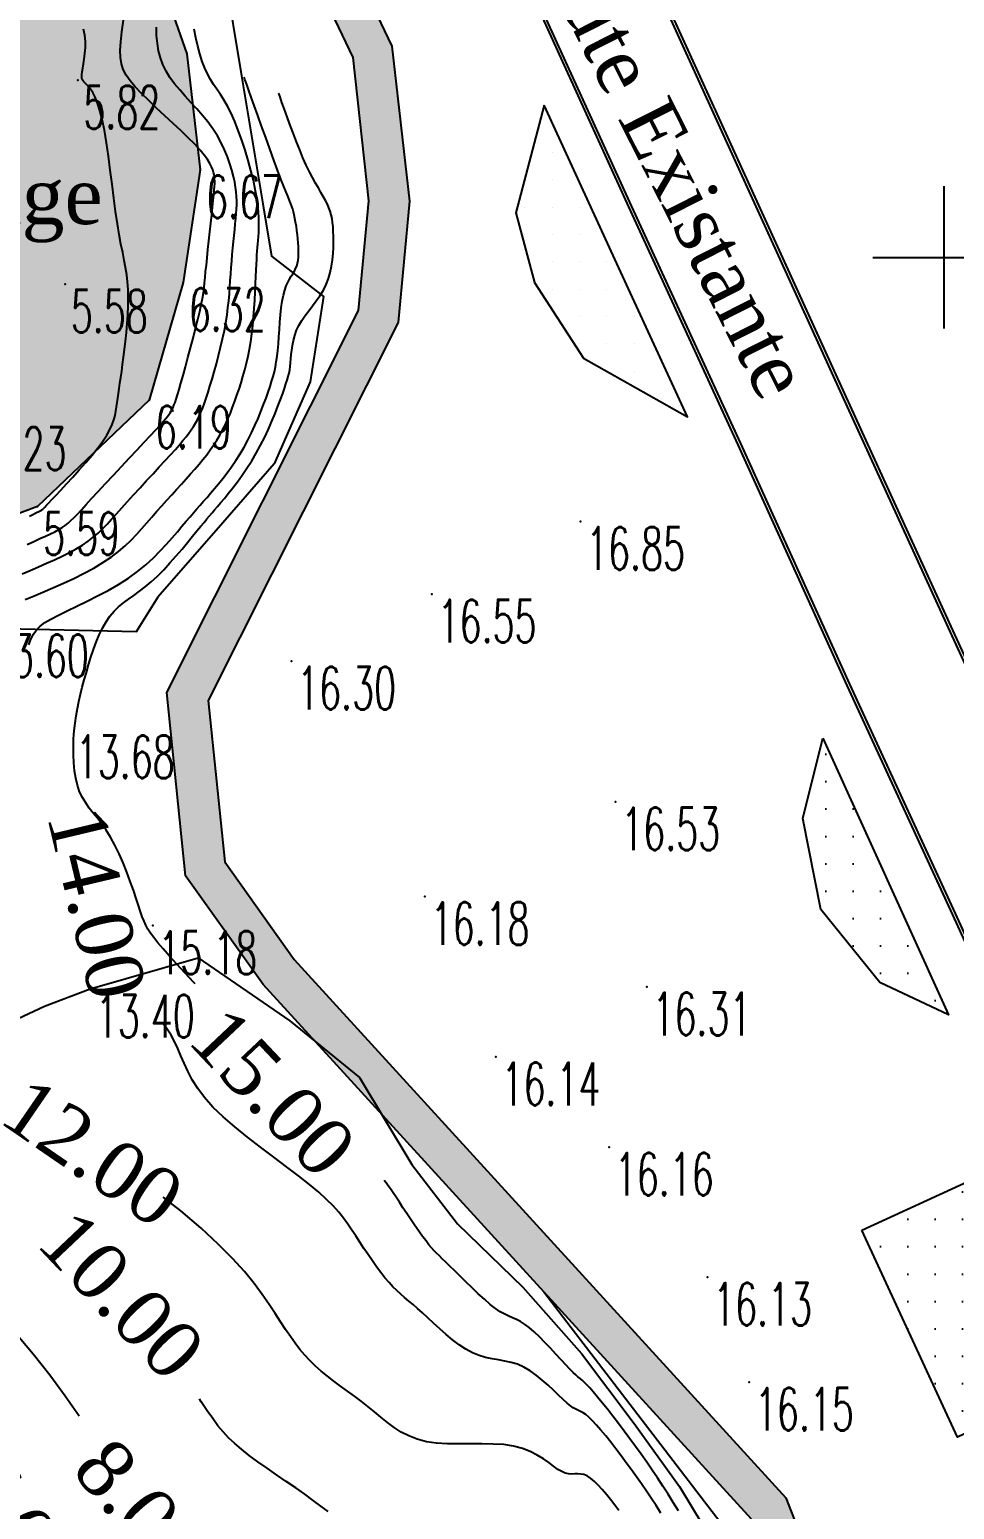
# Model space of a CAD drawing. Header units: millimetres. Extents: x 88261 to 90953, y 390274 to 392322.
# Drawn here: x 90419.4 to 90500.5, y 391637.7 to 391767.5 of the extents above; entities that cross this region are included whole.
import ezdxf
from ezdxf.enums import TextEntityAlignment as Align

# ---------------------------------------------------------------- set-up
doc = ezdxf.new("R2010")
doc.units = ezdxf.units.MM
doc.header["$LTSCALE"] = 25
doc.linetypes.add('DOT', pattern=[6.35, 0, -6.35])
for name, color, linetype in [('Carroyage(1)_Croix', 7, 'Continuous'), ('CN_01_00', 42, 'Continuous'), ('CN_02_00', 16, 'Continuous'), ('HSABLHUMIDE', 24, 'DOT'), ('route', 253, 'Continuous'), ('TopoAlt', 7, 'Continuous'), ('TOPOJIS', 7, 'Continuous')]:
    doc.layers.add(name, color=color, linetype=linetype)
doc.styles.add('Romans 1.0', font='Romans.shx', dxfattribs={"width": 0.99, "height": 1})
doc.styles.get("Standard").update_dxf_attribs({"font": 'times.ttf'})
pattern_1 = [(0, (-0.35, -2.46), (0, 2.4), [0, -2.4])]

# ---------------------------------------------------------------- blocks, each defined once
blk = doc.blocks.new('TCPOINT')
at = {"color": 0}
blk.add_point((0, 0), dxfattribs=at)
at = {"layer": 'TopoAlt', "style": 'Romans 1.0', "width": 0.99}
blk.add_attdef('ALT', text='', height=200, dxfattribs=at).set_placement((0.5, -0.5), align=Align.TOP_LEFT)

msp = doc.modelspace()

# ---------------------------------------------------------------- hatches: boundary and pattern name
h = msp.add_hatch()
h.set_pattern_fill('AR-HBONE', color=23, scale=0.032)
h.set_pattern_definition([(45, (-511.459, 107.3326), (0, 4.597891134), [9.7536, -3.2512]), (135, (-509.16, 109.6315), (5e-16, 4.597891134), [9.7536, -3.2512])])
h.paths.add_polyline_path([(90580.26, 391369.32), (90578.89, 391372.09), (90577.4, 391380.39), (90572.48, 391388.75), (90564.47, 391395.12), (90551.36, 391397.72), (90544.74, 391400.86), (90542.89, 391403.78), (90543.57, 391412.08), (90551.36, 391419.93), (90552.96, 391421.4), (90554.74, 391426.97), (90553.75, 391430.79), (90551.44, 391434.41), (90550.68, 391440.96), (90548.62, 391445.3), (90546.3, 391449.14), (90545.47, 391455.29), (90546.53, 391461.25), (90545.45, 391467.3), (90543.48, 391470.81), (90539.02, 391477.12), (90538.55, 391481.35), (90538.7, 391487.41), (90537.69, 391490.03), (90535.2, 391494.15), (90533.84, 391500.27), (90529.55, 391507.77), (90528.58, 391512.46), (90528.63, 391519.31), (90526.73, 391525.76), (90527.82, 391536.03), (90524.22, 391546.44), (90524.87, 391555.47), (90523.43, 391563.26), (90518.38, 391569.39), (90516.85, 391576.82), (90516.11, 391580.73), (90502.83, 391602.66), (90494.52, 391616.21), (90485.75, 391638.7), (90442.61, 391685.95), (90436.5, 391694.5), (90435.06, 391708.65), (90451.72, 391741.84), (90452.72, 391752.46), (90451.18, 391766.06), (90442.5, 391784.21), (90439.49, 391790.62), (90435.65, 391805.42), (90431.47, 391812.61), (90431.34, 391819.04), (90432.83, 391823.3), (90433.29, 391826.82), (90429.77, 391827.33), (90429.35, 391824.17), (90427.78, 391819.66), (90427.94, 391811.69), (90432.33, 391804.14), (90436.13, 391789.48), (90447.77, 391765.09), (90449.15, 391752.49), (90448.24, 391742.88), (90431.42, 391709.36), (90433.06, 391693.27), (90439.89, 391683.74), (90482.73, 391636.82), (90491.37, 391614.65), (90512.73, 391579.52), (90515.07, 391567.88), (90520.15, 391561.74), (90521.29, 391555.34), (90520.63, 391546.02), (90524.2, 391535.69), (90523.12, 391525.49), (90525.07, 391518.87), (90525.03, 391512.17), (90526.18, 391506.57), (90530.49, 391499.05), (90531.86, 391492.89), (90534.48, 391488.54), (90535.13, 391486.85), (90535, 391481.23), (90535.65, 391475.82), (90540.51, 391468.95), (90542.06, 391466.17), (90542.92, 391461.3), (90541.88, 391455.42), (90542.87, 391448), (90545.53, 391443.65), (90547.21, 391440.04), (90548, 391433.27), (90550.45, 391429.43), (90551.04, 391427.13), (90549.9, 391423.53), (90540.13, 391413.69), (90539.26, 391402.95), (90542.26, 391398.19), (90550.2, 391394.42), (90562.9, 391391.91), (90569.74, 391386.47), (90574.02, 391379.2), (90575.48, 391371.04), (90577.07, 391367.83), (90585.29, 391363.31), (90587.24, 391361.57), (90590.67, 391353.75), (90594.38, 391351.29), (90604.65, 391343.84), (90612.85, 391334.36), (90618.44, 391325.08), (90621.78, 391317.49), (90624, 391309.07), (90627.74, 391287.71), (90628.02, 391279.65), (90627.25, 391266.59), (90621.18, 391254.03), (90617.04, 391235.49), (90618.32, 391215.58), (90622.57, 391202.32), (90631.26, 391184.22), (90636.05, 391168.09), (90637.79, 391151.81), (90636.66, 391134.55), (90636.75, 391124.14), (90640.33, 391110.89), (90653.89, 391091.98), (90663.63, 391082.03), (90671.36, 391067.26), (90675.09, 391054.05), (90683.47, 391034.28), (90692.53, 391020.63), (90692.51, 391024.79), (90691.92, 391027.1), (90686.03, 391035), (90677.9, 391054.18), (90674.14, 391067.52), (90666, 391083.07), (90656.09, 391093.2), (90643.05, 391111.38), (90639.76, 391123.59), (90639.66, 391133.42), (90640.81, 391150.85), (90639, 391167.75), (90634.04, 391184.45), (90625.34, 391202.59), (90621.29, 391215.2), (90620.07, 391234.18), (90624.02, 391251.84), (90630.21, 391264.66), (90631.03, 391278.57), (90630.74, 391286.89), (90629.71, 391298.65), (90627.04, 391310.67), (90621.61, 391322.87), (90613.16, 391336.59), (90606.04, 391344.52), (90602.66, 391348.27), (90597.91, 391351.64), (90592.98, 391355.03), (90589.64, 391362.63), (90586.92, 391365.07)])
h = msp.add_hatch()
h.set_pattern_fill('JARDIN', color=104, scale=0.8)
h.set_pattern_definition(pattern_1)
h.paths.add_polyline_path([(90464.54, 391760.9), (90462.06, 391751.46), (90463.69, 391745.35), (90467.99, 391738.71), (90477.11, 391733.56), (90470.93, 391746.99)])
h = msp.add_hatch()
h.set_pattern_fill('JARDIN', color=104, scale=0.8)
h.set_pattern_definition(pattern_1)
h.paths.add_polyline_path([(90489, 391705.36), (90487.23, 391698.32), (90488.83, 391690.32), (90494, 391683.91), (90500.02, 391681.08)])
h.paths.add_polyline_path([(90485.06, 391704.34), (90491.54, 391704.34), (90491.54, 391706.59), (90485.06, 391706.59)], flags=9)
h = msp.add_hatch()
h.set_pattern_fill('JARDIN', color=104, scale=0.8)
h.set_pattern_definition(pattern_1)
h.paths.add_polyline_path([(90502.12, 391666.64), (90492.41, 391662.19), (90500.81, 391644.03), (90510.43, 391648.59)])
at = {"layer": 'HSABLHUMIDE', "ltscale": 2}
h = msp.add_hatch(dxfattribs=at)
h.set_pattern_fill('AR-SAND', color=41, scale=0.05, style=0)
h.set_pattern_definition([(37.5, (-0.35, -2.46), (-0.080001565, 2.447066187), [0, -1.9304, 0, -2.159, 0, -2.06375]), (7.5, (-0.35, -2.46), (2.247616416, 3.584125503), [0, -1.0414, 0, -1.7399, 0, -0.66675]), (327.5, (-1.912, -2.46), (3.954961851, 0.007185923), [0, -0.635, 0, -2.286, 0, -2.9845]), (317.5, (-1.912, -2.46), (3.817782262, 1.114646616), [0, -0.3175, 0, -1.4986, 0, -1.7145])])
h.paths.add_polyline_path([(90380.25, 391755.86), (90380.25, 391747.24), (90380.25, 391735.26), (90380.25, 391727.24), (90380.25, 391717.24), (90380.25, 391708.06), (90380.25, 391702.24), (90400.31, 391713.19), (90407.56, 391720.89), (90420.06, 391725.69), (90429.88, 391735.01), (90432.85, 391745.33), (90434.36, 391755.23), (90433.18, 391765.4), (90430.49, 391773.08), (90427.55, 391780.01), (90416.62, 391794.89), (90409.82, 391800.5), (90401.52, 391803.24), (90396.25, 391799.09), (90391.52, 391796.47), (90370.25, 391777.24), (90380.25, 391777.24), (90380.25, 391769.06)])

# ---------------------------------------------------------------- linework, layer by layer
at = {"color": 124, "flags": 128}
for points, elevation in [([(90416.31, 391805.5), (90423.26, 391801.45), (90430.26, 391791.28), (90435.29, 391783.24), (90436.47, 391772.51), (90437.99, 391763.47), (90439.85, 391752.24), (90440.62, 391747.66), (90445.17, 391744.11), (90443.99, 391736.62), (90440.83, 391729.43), (90436.33, 391724.26), (90430.62, 391717.74), (90428.72, 391714.7), (90417.34, 391714.96), (90409.74, 391710.69), (90404.47, 391708.09), (90399.01, 391704.43), (90399.64, 391700.17), (90405.25, 391696.83)], 14.29), ([(90401.52, 391803.24), (90409.82, 391800.5), (90416.62, 391794.89), (90421.72, 391787.81), (90427.55, 391780.01), (90430.49, 391773.08), (90433.18, 391765.4), (90434.36, 391755.23), (90432.85, 391745.33), (90429.88, 391735.01), (90420.06, 391725.69), (90413.56, 391723.22), (90407.56, 391720.89), (90400.31, 391713.19), (90392.64, 391709.72)], 5), ([(90405.25, 391696.83), (90409.63, 391692.01), (90409.63, 391692.01), (90408.73, 391684.48), (90410.29, 391679.91), (90416.03, 391679.67), (90420.69, 391681.84), (90424.69, 391683.35), (90434.18, 391686.07), (90442.22, 391680.55), (90448.32, 391675.59), (90452.94, 391667.94), (90456.92, 391662.73), (90462.68, 391657.18), (90467.83, 391651.37), (90472.45, 391645.22), (90476.41, 391639.7), (90480.42, 391633.05)], 12.47)]:
    msp.add_lwpolyline(points, dxfattribs=dict(at, elevation=elevation))
at = {"color": 23, "elevation": 15.39, "flags": 128}
for points in [[(90482.73, 391636.82), (90439.89, 391683.74), (90433.06, 391693.27), (90431.42, 391709.36), (90448.24, 391742.88), (90449.15, 391752.49), (90447.77, 391765.09), (90436.13, 391789.48)], [(90482.73, 391636.82), (90439.89, 391683.74), (90433.06, 391693.27), (90431.42, 391709.36), (90448.24, 391742.88), (90449.15, 391752.49), (90447.77, 391765.09), (90436.13, 391789.48)], [(90482.73, 391636.82), (90439.89, 391683.74), (90433.06, 391693.27), (90431.42, 391709.36), (90448.24, 391742.88), (90449.15, 391752.49), (90447.77, 391765.09), (90436.13, 391789.48)], [(90442.5, 391784.21), (90451.18, 391766.06), (90452.72, 391752.46), (90451.72, 391741.84), (90435.06, 391708.65), (90436.5, 391694.5), (90442.61, 391685.95), (90485.75, 391638.7), (90494.52, 391616.21)], [(90442.5, 391784.21), (90451.18, 391766.06), (90452.72, 391752.46), (90451.72, 391741.84), (90435.06, 391708.65), (90436.5, 391694.5), (90442.61, 391685.95), (90485.75, 391638.7), (90494.52, 391616.21)], [(90442.5, 391784.21), (90451.18, 391766.06), (90452.72, 391752.46), (90451.72, 391741.84), (90435.06, 391708.65), (90436.5, 391694.5), (90442.61, 391685.95), (90485.75, 391638.7), (90494.52, 391616.21)]]:
    msp.add_lwpolyline(points, dxfattribs=at)
at = {"color": 104, "flags": 128}
for points, elevation in [([(90464.54, 391760.9), (90462.06, 391751.46), (90463.69, 391745.35), (90467.99, 391738.71), (90477.11, 391733.56), (90470.93, 391746.99)], 17.38), ([(90489, 391705.36), (90500.02, 391681.08), (90494, 391683.91), (90488.83, 391690.32), (90487.23, 391698.32)], 16.68), ([(90492.41, 391662.19), (90502.12, 391666.64), (90510.43, 391648.59), (90500.81, 391644.03)], 16.44)]:
    msp.add_lwpolyline(points, close=True, dxfattribs=dict(at, elevation=elevation))
at = {"layer": 'Carroyage(1)_Croix'}
for p, q in [((90499.65, 391741.29), (90499.65, 391753.79)), ((90493.4, 391747.54), (90505.9, 391747.54))]:
    msp.add_line(p, q, dxfattribs=at)
at = {"layer": 'CN_01_00', "flags": 128}
for points, elevation in [([(90418.99, 391717.51), (90419.73, 391717.82), (90420.55, 391718.17), (90421.43, 391718.54), (90422.34, 391718.95), (90423.25, 391719.37), (90424.16, 391719.82), (90425.02, 391720.28), (90425.82, 391720.76), (90426.54, 391721.24), (90427.18, 391721.74), (90427.76, 391722.24), (90428.29, 391722.74), (90428.78, 391723.25), (90429.23, 391723.75), (90429.67, 391724.26), (90430.11, 391724.76), (90430.54, 391725.26), (90430.98, 391725.75), (90431.42, 391726.24), (90431.86, 391726.71), (90432.28, 391727.18), (90432.7, 391727.65), (90433.11, 391728.1), (90433.51, 391728.54), (90433.89, 391728.97), (90434.25, 391729.39), (90434.59, 391729.81), (90434.92, 391730.22), (90435.23, 391730.64), (90435.53, 391731.07), (90435.81, 391731.5), (90436.07, 391731.95), (90436.32, 391732.41), (90436.56, 391732.88), (90436.79, 391733.37), (90437, 391733.88), (90437.2, 391734.39), (90437.4, 391734.91), (90437.58, 391735.45), (90437.76, 391735.99), (90437.94, 391736.53), (90438.1, 391737.09), (90438.26, 391737.66), (90438.41, 391738.25), (90438.55, 391738.86), (90438.68, 391739.49), (90438.79, 391740.15), (90438.89, 391740.84), (90438.97, 391741.57), (90439.03, 391742.31), (90439.09, 391743.06), (90439.14, 391743.8), (90439.17, 391744.52), (90439.2, 391745.21), (90439.23, 391745.85), (90439.26, 391746.42), (90439.28, 391746.92), (90439.31, 391747.36), (90439.33, 391747.74), (90439.36, 391748.09), (90439.38, 391748.41), (90439.41, 391748.72), (90439.43, 391749.03), (90439.46, 391749.36), (90439.49, 391749.71), (90439.5, 391750.1), (90439.51, 391750.53), (90439.5, 391751), (90439.47, 391751.53), (90439.42, 391752.12), (90439.32, 391752.77), (90439.19, 391753.5), (90439.02, 391754.3), (90438.81, 391755.15), (90438.56, 391756.04), (90438.29, 391756.94), (90438, 391757.83), (90437.69, 391758.68), (90437.38, 391759.47), (90437.06, 391760.19), (90436.74, 391760.81), (90436.43, 391761.35), (90436.12, 391761.84), (90435.82, 391762.29), (90435.53, 391762.72), (90435.26, 391763.16), (90435, 391763.63), (90434.75, 391764.15), (90434.52, 391764.74), (90434.32, 391765.39), (90434.13, 391766.08), (90433.96, 391766.8), (90433.83, 391767.55)], 12), ([(90419.16, 391722.34), (90419.76, 391722.62), (90420.29, 391722.86), (90420.77, 391723.08), (90421.2, 391723.28), (90421.58, 391723.47), (90421.93, 391723.66), (90422.23, 391723.84), (90422.5, 391724.02), (90422.76, 391724.22), (90423.01, 391724.45), (90423.28, 391724.71), (90423.58, 391725.02), (90423.93, 391725.4), (90424.33, 391725.85), (90424.82, 391726.38), (90425.39, 391727), (90426.04, 391727.69), (90426.73, 391728.43), (90427.43, 391729.18), (90428.14, 391729.94), (90428.82, 391730.66), (90429.44, 391731.33), (90429.99, 391731.92), (90430.45, 391732.41), (90430.81, 391732.8), (90431.1, 391733.13), (90431.32, 391733.38), (90431.49, 391733.59), (90431.62, 391733.77), (90431.72, 391733.91), (90431.81, 391734.06), (90431.89, 391734.2), (90431.97, 391734.37), (90432.05, 391734.56), (90432.14, 391734.81), (90432.24, 391735.11), (90432.36, 391735.49), (90432.5, 391735.95), (90432.66, 391736.51), (90432.85, 391737.18), (90433.06, 391737.94), (90433.28, 391738.76), (90433.51, 391739.61), (90433.74, 391740.46), (90433.95, 391741.3), (90434.14, 391742.08), (90434.31, 391742.79), (90434.44, 391743.41), (90434.55, 391743.94), (90434.63, 391744.42), (90434.69, 391744.88), (90434.74, 391745.32), (90434.79, 391745.78), (90434.83, 391746.29), (90434.89, 391746.86), (90434.95, 391747.51), (90435.03, 391748.23), (90435.11, 391748.99), (90435.19, 391749.77), (90435.28, 391750.54), (90435.36, 391751.27), (90435.43, 391751.95), (90435.5, 391752.54), (90435.55, 391753.03), (90435.59, 391753.43), (90435.61, 391753.76), (90435.63, 391754.02), (90435.63, 391754.24), (90435.62, 391754.44), (90435.6, 391754.61), (90435.57, 391754.8), (90435.52, 391755), (90435.45, 391755.23), (90435.35, 391755.48), (90435.2, 391755.78), (90434.99, 391756.12), (90434.7, 391756.51), (90434.34, 391756.95), (90433.88, 391757.46), (90433.31, 391758.02), (90432.67, 391758.64), (90431.97, 391759.3), (90431.25, 391759.97), (90430.53, 391760.64), (90429.84, 391761.3), (90429.2, 391761.93), (90428.65, 391762.51), (90428.2, 391763.03), (90427.85, 391763.52), (90427.6, 391764.01), (90427.44, 391764.51), (90427.35, 391765.07), (90427.33, 391765.7), (90427.38, 391766.44), (90427.48, 391767.32), (90427.62, 391768.34)], 8), ([(90419.36, 391724.84), (90419.72, 391725.02), (90419.99, 391725.15), (90420.18, 391725.24), (90420.3, 391725.3), (90420.38, 391725.34), (90420.43, 391725.38), (90420.48, 391725.41), (90420.54, 391725.45), (90420.61, 391725.52), (90420.71, 391725.63), (90420.86, 391725.79), (90421.06, 391726), (90421.33, 391726.29), (90421.68, 391726.66), (90422.11, 391727.12), (90422.62, 391727.66), (90423.17, 391728.26), (90423.74, 391728.9), (90424.31, 391729.55), (90424.86, 391730.2), (90425.36, 391730.83), (90425.8, 391731.42), (90426.15, 391731.95), (90426.42, 391732.44), (90426.63, 391732.88), (90426.78, 391733.29), (90426.88, 391733.68), (90426.96, 391734.05), (90427.01, 391734.42), (90427.06, 391734.8), (90427.12, 391735.19), (90427.18, 391735.6), (90427.24, 391736.04), (90427.31, 391736.51), (90427.38, 391737.01), (90427.46, 391737.55), (90427.54, 391738.14), (90427.62, 391738.78), (90427.71, 391739.47), (90427.79, 391740.2), (90427.87, 391740.96), (90427.94, 391741.73), (90428, 391742.51), (90428.03, 391743.28), (90428.04, 391744.02), (90428.03, 391744.72), (90427.98, 391745.38), (90427.9, 391746.01), (90427.8, 391746.64), (90427.68, 391747.28), (90427.55, 391747.96), (90427.4, 391748.71), (90427.25, 391749.55), (90427.09, 391750.49), (90426.93, 391751.56), (90426.78, 391752.73), (90426.62, 391753.95), (90426.46, 391755.2), (90426.29, 391756.43), (90426.12, 391757.6), (90425.94, 391758.69), (90425.75, 391759.64), (90425.55, 391760.44), (90425.34, 391761.08), (90425.13, 391761.6), (90424.92, 391762), (90424.72, 391762.31), (90424.54, 391762.54), (90424.37, 391762.72), (90424.24, 391762.85), (90424.13, 391762.95), (90424.04, 391763.05), (90423.99, 391763.15), (90423.96, 391763.27), (90423.95, 391763.41), (90423.96, 391763.59), (90424, 391763.83), (90424.05, 391764.13), (90424.11, 391764.51), (90424.18, 391764.94), (90424.24, 391765.43), (90424.28, 391765.95), (90424.28, 391766.49), (90424.23, 391767.03), (90424.12, 391767.56)], 6), ([(90419.3, 391713.54), (90419.49, 391714.05), (90419.71, 391714.48), (90419.97, 391714.85), (90420.3, 391715.18), (90420.72, 391715.49), (90421.25, 391715.81), (90421.91, 391716.15), (90422.67, 391716.53), (90423.52, 391716.93), (90424.42, 391717.37), (90425.35, 391717.83), (90426.28, 391718.32), (90427.19, 391718.84), (90428.05, 391719.39), (90428.85, 391719.97), (90429.58, 391720.57), (90430.24, 391721.17), (90430.85, 391721.78), (90431.4, 391722.37), (90431.9, 391722.93), (90432.35, 391723.46), (90432.75, 391723.95), (90433.12, 391724.39), (90433.46, 391724.78), (90433.77, 391725.14), (90434.07, 391725.48), (90434.36, 391725.81), (90434.65, 391726.14), (90434.95, 391726.48), (90435.27, 391726.85), (90435.61, 391727.25), (90435.96, 391727.68), (90436.34, 391728.15), (90436.72, 391728.64), (90437.1, 391729.17), (90437.48, 391729.72), (90437.85, 391730.29), (90438.2, 391730.89), (90438.54, 391731.51), (90438.86, 391732.14), (90439.15, 391732.78), (90439.43, 391733.41), (90439.68, 391734.03), (90439.92, 391734.63), (90440.13, 391735.19), (90440.31, 391735.72), (90440.48, 391736.21), (90440.62, 391736.66), (90440.75, 391737.09), (90440.86, 391737.51), (90440.95, 391737.94), (90441.03, 391738.38), (90441.1, 391738.86), (90441.16, 391739.38), (90441.21, 391739.96), (90441.26, 391740.58), (90441.3, 391741.22), (90441.35, 391741.87), (90441.41, 391742.51), (90441.47, 391743.12), (90441.56, 391743.69), (90441.65, 391744.21), (90441.77, 391744.65), (90441.91, 391745.03), (90442.05, 391745.35), (90442.2, 391745.63), (90442.35, 391745.88), (90442.49, 391746.11), (90442.62, 391746.33), (90442.73, 391746.55), (90442.82, 391746.78), (90442.89, 391747.03), (90442.94, 391747.29), (90442.97, 391747.56), (90442.99, 391747.85), (90442.99, 391748.15), (90442.98, 391748.47), (90442.96, 391748.81), (90442.93, 391749.16), (90442.89, 391749.53), (90442.84, 391749.9), (90442.79, 391750.26), (90442.73, 391750.62), (90442.67, 391750.95), (90442.61, 391751.26), (90442.54, 391751.54), (90442.47, 391751.78), (90442.39, 391752.01), (90442.3, 391752.25), (90442.19, 391752.52), (90442.06, 391752.84), (90441.89, 391753.25), (90441.68, 391753.76), (90441.44, 391754.4), (90441.14, 391755.18), (90440.81, 391756.08), (90440.46, 391757.05), (90440.1, 391758.05), (90439.74, 391759.05), (90439.4, 391760), (90439.09, 391760.86), (90438.83, 391761.6), (90438.62, 391762.18), (90438.47, 391762.62), (90438.36, 391762.93), (90438.28, 391763.14), (90438.24, 391763.27), (90438.21, 391763.34), (90438.2, 391763.36), (90438.2, 391763.36)], 14), ([(90474.78, 391637.37), (90474.36, 391638.02), (90473.94, 391638.66), (90473.51, 391639.3), (90473.08, 391639.92), (90472.64, 391640.54), (90472.2, 391641.16), (90471.75, 391641.78), (90471.29, 391642.39), (90470.83, 391643), (90470.38, 391643.58), (90469.94, 391644.13), (90469.52, 391644.63), (90469.13, 391645.08), (90468.78, 391645.47), (90468.46, 391645.78), (90468.19, 391646), (90467.95, 391646.17), (90467.74, 391646.28), (90467.54, 391646.38), (90467.33, 391646.48), (90467.1, 391646.6), (90466.85, 391646.77), (90466.55, 391647), (90466.2, 391647.32), (90465.8, 391647.71), (90465.36, 391648.14), (90464.88, 391648.59), (90464.38, 391649.04), (90463.85, 391649.48), (90463.31, 391649.86), (90462.76, 391650.18), (90462.21, 391650.42), (90461.65, 391650.58), (90461.1, 391650.7), (90460.53, 391650.8), (90459.97, 391650.9), (90459.4, 391651.02), (90458.83, 391651.19), (90458.25, 391651.42), (90457.66, 391651.74), (90457.08, 391652.12), (90456.5, 391652.56), (90455.93, 391653.04), (90455.38, 391653.53), (90454.84, 391654.02), (90454.34, 391654.5), (90453.87, 391654.93), (90453.43, 391655.32), (90453.03, 391655.66), (90452.65, 391655.97), (90452.29, 391656.27), (90451.95, 391656.57), (90451.61, 391656.88), (90451.27, 391657.21), (90450.93, 391657.59), (90450.57, 391658.01), (90450.2, 391658.47), (90449.83, 391658.98), (90449.46, 391659.5), (90449.08, 391660.04), (90448.71, 391660.59), (90448.35, 391661.14), (90448, 391661.68), (90447.66, 391662.2), (90447.31, 391662.71), (90446.93, 391663.23), (90446.51, 391663.76), (90446.02, 391664.31), (90445.44, 391664.89), (90444.76, 391665.52), (90443.95, 391666.2), (90442.99, 391666.95), (90441.93, 391667.75), (90440.8, 391668.59), (90439.64, 391669.46), (90438.49, 391670.35), (90437.38, 391671.24), (90436.36, 391672.13), (90435.47, 391672.99), (90434.74, 391673.83), (90434.14, 391674.63), (90433.66, 391675.39), (90433.27, 391676.13), (90432.95, 391676.83), (90432.66, 391677.49), (90432.39, 391678.13), (90432.11, 391678.73), (90431.79, 391679.29), (90431.45, 391679.83), (90431.14, 391680.25)], 14), ([(90471.1, 391637.58), (90470.74, 391638.07), (90470.37, 391638.55), (90470.01, 391639.01), (90469.64, 391639.43), (90469.29, 391639.82), (90468.95, 391640.15), (90468.62, 391640.42), (90468.31, 391640.62), (90468.02, 391640.74), (90467.75, 391640.79), (90467.48, 391640.8), (90467.22, 391640.8), (90466.96, 391640.79), (90466.68, 391640.81), (90466.39, 391640.87), (90466.08, 391641), (90465.74, 391641.2), (90465.37, 391641.47), (90464.94, 391641.79), (90464.47, 391642.12), (90463.93, 391642.46), (90463.32, 391642.77), (90462.64, 391643.04), (90461.86, 391643.24), (90461, 391643.37), (90460.06, 391643.42), (90459.08, 391643.44), (90458.07, 391643.43), (90457.05, 391643.43), (90456.05, 391643.45), (90455.1, 391643.51), (90454.21, 391643.63), (90453.4, 391643.84), (90452.67, 391644.13), (90452, 391644.47), (90451.37, 391644.87), (90450.78, 391645.31), (90450.21, 391645.77), (90449.64, 391646.24), (90449.07, 391646.71), (90448.48, 391647.17), (90447.88, 391647.62), (90447.28, 391648.06), (90446.68, 391648.5), (90446.09, 391648.94), (90445.51, 391649.38), (90444.96, 391649.82), (90444.45, 391650.27), (90443.97, 391650.74), (90443.53, 391651.22), (90443.1, 391651.73), (90442.68, 391652.27), (90442.27, 391652.85), (90441.84, 391653.47), (90441.4, 391654.14), (90440.92, 391654.87), (90440.4, 391655.67), (90439.8, 391656.55), (90439.09, 391657.5), (90438.24, 391658.55), (90437.2, 391659.71), (90435.94, 391660.97), (90434.43, 391662.36), (90432.64, 391663.88), (90431.11, 391665.08)], 12), ([(90464.51, 391656.77), (90481.69, 391634.36), (90481.7, 391634.35), (90481.72, 391634.32), (90481.77, 391634.26), (90481.84, 391634.16), (90481.96, 391634.02), (90482.11, 391633.81), (90482.32, 391633.54), (90482.59, 391633.19), (90482.91, 391632.77), (90483.26, 391632.29), (90483.65, 391631.75), (90484.06, 391631.16), (90484.48, 391630.53), (90484.9, 391629.86), (90485.31, 391629.16), (90485.71, 391628.44), (90486.1, 391627.7), (90486.47, 391626.93), (90486.83, 391626.13), (90487.19, 391625.31), (90487.46, 391624.69)], 16), ([(90423.72, 391645.87), (90422.5, 391647.61), (90421.14, 391649.46), (90419.68, 391651.32), (90418.14, 391653.16)], 8)]:
    msp.add_lwpolyline(points, dxfattribs=dict(at, elevation=elevation))
at = {"layer": 'CN_02_00', "flags": 128}
for points, elevation in [([(90418.74, 391719.77), (90419.44, 391720.08), (90420.15, 391720.39), (90420.86, 391720.7), (90421.56, 391721.01), (90422.23, 391721.33), (90422.87, 391721.65), (90423.47, 391721.97), (90424.02, 391722.3), (90424.52, 391722.63), (90424.97, 391722.98), (90425.39, 391723.34), (90425.78, 391723.73), (90426.18, 391724.14), (90426.58, 391724.58), (90427, 391725.05), (90427.46, 391725.57), (90427.97, 391726.13), (90428.51, 391726.72), (90429.07, 391727.33), (90429.64, 391727.95), (90430.21, 391728.56), (90430.76, 391729.15), (90431.28, 391729.71), (90431.75, 391730.23), (90432.17, 391730.69), (90432.53, 391731.1), (90432.84, 391731.47), (90433.12, 391731.8), (90433.36, 391732.12), (90433.57, 391732.42), (90433.77, 391732.71), (90433.94, 391733), (90434.11, 391733.3), (90434.26, 391733.62), (90434.42, 391733.97), (90434.57, 391734.34), (90434.72, 391734.75), (90434.88, 391735.2), (90435.04, 391735.7), (90435.21, 391736.25), (90435.39, 391736.86), (90435.58, 391737.51), (90435.77, 391738.21), (90435.96, 391738.93), (90436.14, 391739.66), (90436.31, 391740.39), (90436.47, 391741.12), (90436.6, 391741.82), (90436.71, 391742.49), (90436.79, 391743.13), (90436.86, 391743.74), (90436.91, 391744.34), (90436.96, 391744.92), (90436.99, 391745.5), (90437.03, 391746.07), (90437.07, 391746.64), (90437.12, 391747.22), (90437.17, 391747.79), (90437.22, 391748.37), (90437.27, 391748.93), (90437.33, 391749.47), (90437.38, 391749.99), (90437.43, 391750.49), (90437.48, 391750.95), (90437.52, 391751.37), (90437.55, 391751.77), (90437.56, 391752.14), (90437.57, 391752.51), (90437.55, 391752.89), (90437.52, 391753.28), (90437.46, 391753.69), (90437.38, 391754.15), (90437.27, 391754.65), (90437.13, 391755.19), (90436.96, 391755.76), (90436.74, 391756.36), (90436.49, 391756.97), (90436.2, 391757.59), (90435.86, 391758.21), (90435.47, 391758.82), (90435.03, 391759.42), (90434.55, 391760), (90434.05, 391760.57), (90433.54, 391761.13), (90433.03, 391761.68), (90432.55, 391762.23), (90432.1, 391762.78), (90431.7, 391763.33), (90431.36, 391763.89), (90431.08, 391764.46), (90430.87, 391765.04), (90430.7, 391765.66), (90430.59, 391766.31), (90430.53, 391767), (90430.51, 391767.74)], 10), ([(90433.92, 391683.8), (90433.79, 391683.93), (90433, 391684.77), (90432.29, 391685.54), (90431.66, 391686.24), (90431.11, 391686.86), (90430.64, 391687.4), (90430.28, 391687.86), (90429.98, 391688.25), (90429.76, 391688.61), (90429.57, 391688.95), (90429.42, 391689.3), (90429.27, 391689.68), (90429.12, 391690.13), (90428.95, 391690.66), (90428.74, 391691.29), (90428.49, 391692.01), (90428.21, 391692.79), (90427.91, 391693.6), (90427.58, 391694.41), (90427.23, 391695.22), (90426.86, 391695.98), (90426.48, 391696.68), (90426.1, 391697.29), (90425.71, 391697.84), (90425.33, 391698.33), (90424.96, 391698.78), (90424.62, 391699.22), (90424.3, 391699.67), (90424.01, 391700.14), (90423.77, 391700.65), (90423.57, 391701.22), (90423.43, 391701.84), (90423.32, 391702.49), (90423.25, 391703.18), (90423.22, 391703.88), (90423.22, 391704.59), (90423.24, 391705.3), (90423.29, 391706), (90423.37, 391706.67), (90423.46, 391707.32), (90423.57, 391707.95), (90423.7, 391708.58), (90423.84, 391709.21), (90424, 391709.84), (90424.17, 391710.47), (90424.36, 391711.12), (90424.55, 391711.79), (90424.76, 391712.46), (90424.99, 391713.13), (90425.23, 391713.79), (90425.49, 391714.42), (90425.78, 391715.02), (90426.09, 391715.57), (90426.43, 391716.07), (90426.79, 391716.5), (90427.19, 391716.88), (90427.61, 391717.22), (90428.05, 391717.55), (90428.52, 391717.88), (90429.01, 391718.24), (90429.52, 391718.62), (90430.05, 391719.07), (90430.6, 391719.57), (90431.15, 391720.13), (90431.7, 391720.73), (90432.24, 391721.34), (90432.76, 391721.94), (90433.24, 391722.53), (90433.68, 391723.07), (90434.07, 391723.55), (90434.41, 391723.95), (90434.69, 391724.29), (90434.94, 391724.59), (90435.17, 391724.86), (90435.39, 391725.12), (90435.62, 391725.39), (90435.87, 391725.67), (90436.14, 391726), (90436.47, 391726.39), (90436.82, 391726.83), (90437.21, 391727.32), (90437.62, 391727.85), (90438.03, 391728.43), (90438.45, 391729.04), (90438.87, 391729.69), (90439.27, 391730.36), (90439.65, 391731.06), (90440.01, 391731.77), (90440.34, 391732.48), (90440.64, 391733.18), (90440.92, 391733.85), (90441.17, 391734.48), (90441.4, 391735.07), (90441.59, 391735.59), (90441.75, 391736.04), (90441.88, 391736.44), (90441.99, 391736.78), (90442.08, 391737.09), (90442.15, 391737.39), (90442.21, 391737.67), (90442.25, 391737.97), (90442.28, 391738.28), (90442.32, 391738.63), (90442.35, 391739.01), (90442.39, 391739.41), (90442.45, 391739.82), (90442.54, 391740.26), (90442.66, 391740.69), (90442.81, 391741.14), (90443.01, 391741.57), (90443.27, 391742), (90443.56, 391742.43), (90443.88, 391742.85), (90444.21, 391743.29), (90444.54, 391743.73), (90444.86, 391744.18), (90445.16, 391744.65), (90445.41, 391745.15), (90445.62, 391745.68), (90445.77, 391746.22), (90445.89, 391746.77), (90445.97, 391747.33), (90446.02, 391747.88), (90446.05, 391748.41), (90446.05, 391748.92), (90446.05, 391749.39), (90446.03, 391749.82), (90446.01, 391750.22), (90445.97, 391750.59), (90445.92, 391750.94), (90445.85, 391751.27), (90445.75, 391751.58), (90445.64, 391751.9), (90445.51, 391752.21), (90445.34, 391752.54), (90445.15, 391752.88), (90444.94, 391753.24), (90444.72, 391753.63), (90444.47, 391754.06), (90444.21, 391754.54), (90443.94, 391755.06), (90443.66, 391755.64), (90443.37, 391756.28), (90443.09, 391756.97), (90442.81, 391757.67), (90442.53, 391758.38), (90442.28, 391759.06), (90442.05, 391759.7), (90441.84, 391760.27), (90441.67, 391760.76), (90441.53, 391761.14), (90441.43, 391761.43), (90441.36, 391761.63), (90441.31, 391761.77), (90441.28, 391761.86), (90441.26, 391761.9), (90441.26, 391761.92), (90441.25, 391761.92)], 15), ([(90476.33, 391637.56), (90475.87, 391638.3), (90475.41, 391639.03), (90474.95, 391639.74), (90474.48, 391640.45), (90474.01, 391641.14), (90473.54, 391641.83), (90473.05, 391642.52), (90472.57, 391643.2), (90472.07, 391643.88), (90471.57, 391644.55), (90471.06, 391645.22), (90470.57, 391645.87), (90470.09, 391646.48), (90469.64, 391647.04), (90469.23, 391647.55), (90468.85, 391647.99), (90468.54, 391648.36), (90468.27, 391648.64), (90468.06, 391648.85), (90467.87, 391649.02), (90467.69, 391649.17), (90467.51, 391649.32), (90467.31, 391649.49), (90467.08, 391649.71), (90466.79, 391650), (90466.43, 391650.38), (90466.02, 391650.82), (90465.57, 391651.31), (90465.09, 391651.83), (90464.6, 391652.34), (90464.12, 391652.83), (90463.65, 391653.27), (90463.21, 391653.65), (90462.81, 391653.94), (90462.45, 391654.16), (90462.1, 391654.34), (90461.77, 391654.49), (90461.43, 391654.64), (90461.08, 391654.81), (90460.69, 391655.03), (90460.27, 391655.31), (90459.8, 391655.68), (90459.29, 391656.12), (90458.75, 391656.61), (90458.21, 391657.12), (90457.67, 391657.65), (90457.16, 391658.15), (90456.69, 391658.63), (90456.26, 391659.04), (90455.91, 391659.39), (90455.6, 391659.68), (90455.34, 391659.93), (90455.1, 391660.16), (90454.88, 391660.38), (90454.66, 391660.63), (90454.43, 391660.91), (90454.17, 391661.24), (90453.87, 391661.64), (90453.54, 391662.1), (90453.2, 391662.6), (90452.84, 391663.12), (90452.49, 391663.64), (90452.15, 391664.16), (90451.83, 391664.64), (90451.54, 391665.08), (90451.28, 391665.47), (90451.06, 391665.8), (90450.86, 391666.09), (90450.66, 391666.35), (90450.5, 391666.54)], 15), ([(90445.57, 391637.51), (90444.95, 391637.98), (90444.28, 391638.48), (90443.54, 391639.02), (90442.74, 391639.58), (90441.91, 391640.15), (90441.06, 391640.73), (90440.22, 391641.3), (90439.42, 391641.87), (90438.66, 391642.43), (90437.97, 391642.96), (90437.38, 391643.47), (90436.85, 391643.97), (90436.37, 391644.48), (90435.91, 391645.03), (90435.45, 391645.65), (90434.97, 391646.34), (90434.44, 391647.14), (90434.28, 391647.39)], 10)]:
    msp.add_lwpolyline(points, dxfattribs=dict(at, elevation=elevation))
at = {"layer": 'route', "color": 252, "flags": 128}
for points, elevation in [([(90446.26, 391832.77), (90455.01, 391813.65), (90464.05, 391793.58), (90472.83, 391774.63), (90481.46, 391755.67), (90490.66, 391735.45), (90500.33, 391714.34), (90509.62, 391694.13), (90519.54, 391672.7), (90522.14, 391673.18)], 18.32), ([(90446.49, 391832.87), (90455.24, 391813.75), (90464.28, 391793.68), (90473.06, 391774.74), (90481.69, 391755.77), (90490.89, 391735.56), (90500.56, 391714.44), (90509.85, 391694.23), (90519.68, 391672.98), (90522.03, 391673.41), (90538.88, 391680.5)], 18.32), ([(90436.34, 391829.28), (90445.52, 391809.41), (90454.73, 391789.75), (90463.63, 391770.26), (90471.95, 391751.97), (90481.53, 391731.1), (90491.11, 391709.99), (90500.37, 391689.86), (90510.69, 391667.3), (90517.77, 391651.94), (90525.66, 391634.66), (90534.87, 391614.28), (90543.91, 391593.72), (90544.75, 391591.54), (90545.9, 391581.97), (90543.91, 391549.34), (90546.03, 391528.33), (90548.98, 391514.77), (90555.31, 391491.16), (90557.92, 391480.36)], 18.21), ([(90436.56, 391829.39), (90445.75, 391809.51), (90454.95, 391789.86), (90463.85, 391770.36), (90472.18, 391752.07), (90481.76, 391731.2), (90491.34, 391710.1), (90500.6, 391689.96), (90510.92, 391667.4), (90518, 391652.05), (90525.89, 391634.76), (90535.1, 391614.38), (90544.14, 391593.82), (90544.99, 391591.6), (90546.15, 391581.98), (90544.16, 391549.34), (90546.28, 391528.37), (90549.23, 391514.83), (90555.55, 391491.22), (90558.16, 391480.41)], 18.21)]:
    msp.add_lwpolyline(points, dxfattribs=dict(at, elevation=elevation))

# ---------------------------------------------------------------- block references
at = {"layer": 'TOPOJIS'}
ref = msp.add_blockref('TCPOINT', (90423.6, 391763.08, 5.82), dxfattribs=at)
ref.add_attrib('ALT', '5.82', dxfattribs={"layer": 'TopoAlt', "height": 3.75, "style": 'Romans 1.0', "width": 0.6}).set_placement((90424.1, 391762.58, 5.82), align=Align.TOP_LEFT)
ref = msp.add_blockref('TCPOINT', (90434.36, 391755.23, 6.67), dxfattribs=at)
ref.add_attrib('ALT', '6.67', dxfattribs={"layer": 'TopoAlt', "height": 3.75, "style": 'Romans 1.0', "width": 0.6}).set_placement((90434.86, 391754.73, 6.67), align=Align.TOP_LEFT)
ref = msp.add_blockref('TCPOINT', (90422.5, 391745.2, 5.58), dxfattribs=at)
ref.add_attrib('ALT', '5.58', dxfattribs={"layer": 'TopoAlt', "height": 3.75, "style": 'Romans 1.0', "width": 0.6}).set_placement((90423, 391744.7, 5.58), align=Align.TOP_LEFT)
ref = msp.add_blockref('TCPOINT', (90432.85, 391745.33, 6.32), dxfattribs=at)
ref.add_attrib('ALT', '6.32', dxfattribs={"layer": 'TopoAlt', "height": 3.75, "style": 'Romans 1.0', "width": 0.6}).set_placement((90433.35, 391744.83, 6.32), align=Align.TOP_LEFT)
ref = msp.add_blockref('TCPOINT', (90429.88, 391735.01, 6.19), dxfattribs=at)
ref.add_attrib('ALT', '6.19', dxfattribs={"layer": 'TopoAlt', "height": 3.75, "style": 'Romans 1.0', "width": 0.6}).set_placement((90430.38, 391734.51, 6.19), align=Align.TOP_LEFT)
ref = msp.add_blockref('TCPOINT', (90415.37, 391733.13, 5.23), dxfattribs=at)
ref.add_attrib('ALT', '5.23', dxfattribs={"layer": 'TopoAlt', "height": 3.75, "style": 'Romans 1.0', "width": 0.6}).set_placement((90415.87, 391732.63, 5.23), align=Align.TOP_LEFT)
ref = msp.add_blockref('TCPOINT', (90420.06, 391725.69, 5.59), dxfattribs=at)
ref.add_attrib('ALT', '5.59', dxfattribs={"layer": 'TopoAlt', "height": 3.75, "style": 'Romans 1.0', "width": 0.6}).set_placement((90420.56, 391725.19, 5.59), align=Align.TOP_LEFT)
ref = msp.add_blockref('TCPOINT', (90467.72, 391724.37, 16.85), dxfattribs=at)
ref.add_attrib('ALT', '16.85', dxfattribs={"layer": 'TopoAlt', "height": 3.75, "style": 'Romans 1.0', "width": 0.6}).set_placement((90468.22, 391723.87, 16.85), align=Align.TOP_LEFT)
ref = msp.add_blockref('TCPOINT', (90454.69, 391718, 16.55), dxfattribs=at)
ref.add_attrib('ALT', '16.55', dxfattribs={"layer": 'TopoAlt', "height": 3.75, "style": 'Romans 1.0', "width": 0.6}).set_placement((90455.19, 391717.5, 16.55), align=Align.TOP_LEFT)
ref = msp.add_blockref('TCPOINT', (90417.34, 391714.96, 13.6), dxfattribs=at)
ref.add_attrib('ALT', '13.60', dxfattribs={"layer": 'TopoAlt', "height": 3.75, "style": 'Romans 1.0', "width": 0.6}).set_placement((90415.9, 391714.46, 13.6), align=Align.TOP_LEFT)
ref = msp.add_blockref('TCPOINT', (90442.36, 391712.12, 16.3), dxfattribs=at)
ref.add_attrib('ALT', '16.30', dxfattribs={"layer": 'TopoAlt', "height": 3.75, "style": 'Romans 1.0', "width": 0.6}).set_placement((90442.86, 391711.62, 16.3), align=Align.TOP_LEFT)
ref = msp.add_blockref('TCPOINT', (90423.46, 391693.82, 13.68), dxfattribs=at)
ref.add_attrib('ALT', '13.68', dxfattribs={"layer": 'TopoAlt', "height": 3.75, "style": 'Romans 1.0', "width": 0.6}).set_placement((90423.43, 391705.59, 15), align=Align.TOP_LEFT)
ref = msp.add_blockref('TCPOINT', (90470.81, 391699.77, 16.53), dxfattribs=at)
ref.add_attrib('ALT', '16.53', dxfattribs={"layer": 'TopoAlt', "height": 3.75, "style": 'Romans 1.0', "width": 0.6}).set_placement((90471.31, 391699.27, 16.53), align=Align.TOP_LEFT)
ref = msp.add_blockref('TCPOINT', (90454.08, 391691.46, 16.18), dxfattribs=at)
ref.add_attrib('ALT', '16.18', dxfattribs={"layer": 'TopoAlt', "height": 3.75, "style": 'Romans 1.0', "width": 0.6}).set_placement((90454.58, 391690.96, 16.18), align=Align.TOP_LEFT)
ref = msp.add_blockref('TCPOINT', (90430.18, 391688.91, 15.18), dxfattribs=at)
ref.add_attrib('ALT', '15.18', dxfattribs={"layer": 'TopoAlt', "height": 3.75, "style": 'Romans 1.0', "width": 0.6}).set_placement((90430.68, 391688.41, 15.18), align=Align.TOP_LEFT)
ref = msp.add_blockref('TCPOINT', (90424.69, 391683.35, 13.4), dxfattribs=at)
ref.add_attrib('ALT', '13.40', dxfattribs={"layer": 'TopoAlt', "height": 3.75, "style": 'Romans 1.0', "width": 0.6}).set_placement((90425.19, 391682.85, 13.4), align=Align.TOP_LEFT)
ref = msp.add_blockref('TCPOINT', (90473.55, 391683.53, 16.31), dxfattribs=at)
ref.add_attrib('ALT', '16.31', dxfattribs={"layer": 'TopoAlt', "height": 3.75, "style": 'Romans 1.0', "width": 0.6}).set_placement((90474.05, 391683.03, 16.31), align=Align.TOP_LEFT)
ref = msp.add_blockref('TCPOINT', (90460.3, 391677.39, 16.14), dxfattribs=at)
ref.add_attrib('ALT', '16.14', dxfattribs={"layer": 'TopoAlt', "height": 3.75, "style": 'Romans 1.0', "width": 0.6}).set_placement((90460.8, 391676.89, 16.14), align=Align.TOP_LEFT)
ref = msp.add_blockref('TCPOINT', (90470.24, 391669.47, 16.16), dxfattribs=at)
ref.add_attrib('ALT', '16.16', dxfattribs={"layer": 'TopoAlt', "height": 3.75, "style": 'Romans 1.0', "width": 0.6}).set_placement((90470.74, 391668.97, 16.16), align=Align.TOP_LEFT)
ref = msp.add_blockref('TCPOINT', (90478.87, 391658.06, 16.13), dxfattribs=at)
ref.add_attrib('ALT', '16.13', dxfattribs={"layer": 'TopoAlt', "height": 3.75, "style": 'Romans 1.0', "width": 0.6}).set_placement((90479.37, 391657.56, 16.13), align=Align.TOP_LEFT)
ref = msp.add_blockref('TCPOINT', (90482.54, 391648.85, 16.15), dxfattribs=at)
ref.add_attrib('ALT', '16.15', dxfattribs={"layer": 'TopoAlt', "height": 3.75, "style": 'Romans 1.0', "width": 0.6}).set_placement((90483.04, 391648.35, 16.15), align=Align.TOP_LEFT)

# ---------------------------------------------------------------- texts
at = {"color": 7, "linetype": 'Continuous'}
for s, rotation, p in [('Route Existante', 296.8398, (90461.96, 391777.55, 16.98)), ('Plage', 359.9731, (90409.02, 391750.47))]:
    msp.add_text(s, height=5, rotation=rotation, dxfattribs=at).set_placement(p)
at = {"layer": 'CN_01_00'}
for s, rotation, p in [('14.00', 283.421, (90425.28, 391690.9, 14)), ('12.00', 325.5134, (90424.93, 391669.02, 12)), ('8.00', 311.3813, (90429.18, 391637.75, 8)), ('6.00', 303.0033, (90418.48, 391636.33, 6))]:
    msp.add_text(s, height=5, rotation=rotation, dxfattribs=at).set_placement(p, align=Align.MIDDLE_CENTER)
at = {"layer": 'CN_02_00'}
for s, rotation, p in [('15.00', 313.3419, (90440.74, 391674.32, 31.14)), ('10.00', 313.3958, (90427.46, 391656.52, 10))]:
    msp.add_text(s, height=5, rotation=rotation, dxfattribs=at).set_placement(p, align=Align.MIDDLE_CENTER)

doc.saveas('drawing.dxf')
